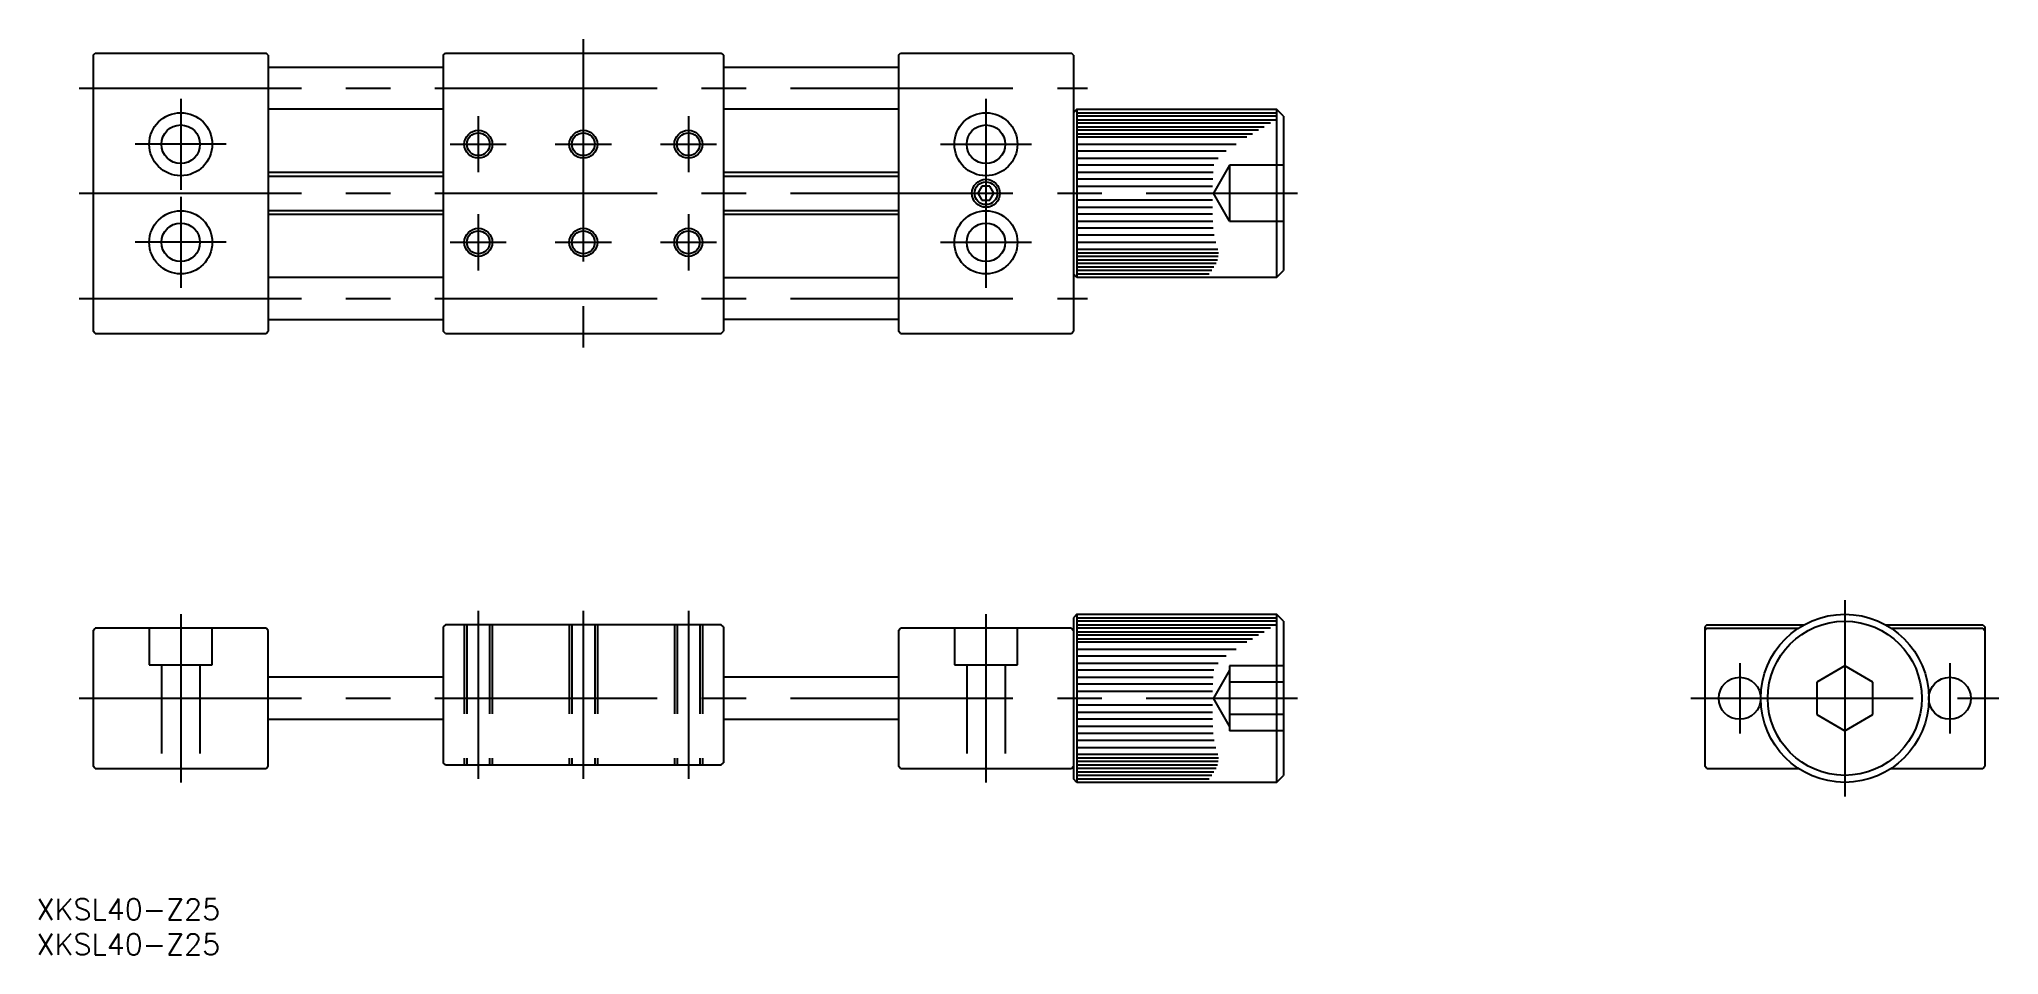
# Model space of a CAD drawing. Extents: x -258 to 22, y -37 to 94.
import ezdxf

# ---------------------------------------------------------------- set-up
doc = ezdxf.new("R2010")
doc.units = 0
doc.linetypes.add('CENTER', pattern=[50.8, 31.75, -6.35, 6.35, -6.35])
doc.linetypes.add('DASHED', pattern=[19.05, 12.7, -6.35])
doc.layers.get('0').update_dxf_attribs({"linetype": 'CONTINUOUS'})
doc.layers.add('CENTER', color=1, linetype='CONTINUOUS')
doc.styles.get("Standard").update_dxf_attribs({"font": 'txt.shx', "height": 3, "bigfont": 'bigfont.shx'})

# ---------------------------------------------------------------- blocks, each defined once
blk = doc.blocks.new('*U2')
at = {"color": 7, "linetype": 'CONTINUOUS'}
blk.add_text('XKSL40-Z25', height=3, dxfattribs=at).set_placement((-258.26, -31.61))
blk = doc.blocks.new('*U3')
at = {"color": 7, "linetype": 'CONTINUOUS'}
blk.add_text('XKSL40-Z25', height=3, dxfattribs=at).set_placement((-258.26, -36.61))

msp = doc.modelspace()

# ---------------------------------------------------------------- linework, layer by layer
at = {"color": 7, "linetype": 'CONTINUOUS'}
for p, q in [((-250.16, 91.79), (-249.86, 92.09)), ((-250.16, 91.79), (-250.16, 52.39)), ((-249.86, 92.09), (-225.46, 92.09)), ((-225.16, 91.79), (-225.46, 92.09)), ((-225.16, 91.79), (-225.16, 52.39)), ((-225.16, 90.09), (-200.16, 90.09)), ((-200.16, 91.79), (-199.86, 92.09)), ((-200.16, 91.79), (-200.16, 52.39)), ((-199.86, 92.09), (-160.46, 92.09)), ((-160.46, 92.09), (-160.16, 91.79)), ((-160.16, 91.79), (-160.16, 52.39)), ((-160.16, 90.09), (-135.16, 90.09)), ((-135.16, 91.79), (-134.86, 92.09)), ((-135.16, 91.79), (-135.16, 52.39)), ((-134.86, 92.09), (-110.46, 92.09)), ((-110.16, 91.79), (-110.46, 92.09)), ((-110.16, 91.79), (-110.16, 52.39)), ((-200.16, 84.09), (-225.16, 84.09)), ((-135.16, 84.09), (-160.16, 84.09)), ((-109.66, 84.09), (-110.16, 83.59)), ((-109.66, 84.09), (-81.16, 84.09)), ((-109.66, 84.09), (-109.66, 60.09)), ((-81.16, 84.09), (-81.16, 60.09)), ((-80.16, 83.09), (-81.16, 84.09)), ((-110.16, 83.59), (-110.16, 60.59)), ((-109.66, 83.59), (-81.16, 83.59)), ((-81.16, 83.09), (-109.66, 83.09)), ((-109.66, 82.59), (-81.16, 82.59)), ((-82.03, 82.09), (-109.66, 82.09)), ((-109.66, 81.59), (-82.9, 81.59)), ((-80.16, 83.09), (-80.16, 61.09)), ((-83.74, 81.09), (-109.66, 81.09)), ((-109.66, 80.59), (-84.57, 80.59)), ((-85.4, 80.09), (-109.66, 80.09)), ((-109.66, 79.09), (-86.94, 79.09)), ((-88.36, 78.09), (-109.66, 78.09)), ((-109.66, 77.09), (-89.47, 77.09)), ((-90.1, 76.09), (-109.66, 76.09)), ((-225.16, 75.09), (-200.16, 75.09)), ((-160.16, 75.09), (-135.16, 75.09)), ((-123.24, 73.09), (-123.82, 72.09)), ((-122.08, 73.09), (-123.24, 73.09)), ((-121.51, 72.09), (-122.08, 73.09)), ((-109.66, 75.09), (-90.21, 75.09)), ((-90.25, 74.09), (-109.66, 74.09)), ((-109.66, 73.09), (-90.28, 73.09)), ((-123.82, 72.09), (-123.24, 71.09)), ((-123.24, 71.09), (-122.08, 71.09)), ((-122.08, 71.09), (-121.51, 72.09)), ((-90.3, 71.09), (-109.66, 71.09)), ((-109.66, 70.09), (-90.29, 70.09)), ((-225.16, 69.09), (-200.16, 69.09)), ((-160.16, 69.09), (-135.16, 69.09)), ((-90.28, 69.09), (-109.66, 69.09)), ((-109.66, 68.09), (-90.25, 68.09)), ((-90.21, 67.09), (-109.66, 67.09)), ((-90.08, 66.09), (-109.66, 66.09)), ((-109.66, 65.09), (-89.83, 65.09)), ((-89.54, 64.09), (-109.66, 64.09)), ((-109.66, 63.59), (-89.45, 63.59)), ((-89.47, 63.09), (-109.66, 63.09)), ((-109.66, 62.59), (-89.59, 62.59)), ((-89.8, 62.09), (-109.66, 62.09)), ((-109.66, 61.59), (-90.09, 61.59)), ((-200.16, 60.09), (-225.16, 60.09)), ((-160.16, 60.09), (-135.16, 60.09)), ((-109.66, 60.09), (-110.16, 60.59)), ((-90.42, 61.09), (-109.66, 61.09)), ((-109.66, 60.59), (-90.78, 60.59)), ((-81.16, 60.09), (-109.66, 60.09)), ((-81.16, 60.09), (-80.16, 61.09)), ((-225.16, 54.09), (-200.16, 54.09)), ((-135.16, 54.09), (-160.16, 54.09)), ((-249.86, 52.09), (-250.16, 52.39)), ((-249.86, 52.09), (-225.46, 52.09)), ((-225.46, 52.09), (-225.16, 52.39)), ((-199.86, 52.09), (-200.16, 52.39)), ((-199.86, 52.09), (-160.46, 52.09)), ((-160.46, 52.09), (-160.16, 52.39)), ((-134.86, 52.09), (-135.16, 52.39)), ((-134.86, 52.09), (-110.46, 52.09)), ((-110.46, 52.09), (-110.16, 52.39)), ((-109.66, 12), (-110.16, 11.5)), ((-110.16, 11.5), (-110.16, -11.5)), ((-109.66, 12), (-81.16, 12)), ((-109.66, 12), (-109.66, -12)), ((-109.66, 11.5), (-81.16, 11.5)), ((-81.16, 12), (-81.16, -12)), ((-80.16, 11), (-81.16, 12)), ((-250.16, 9.7), (-249.86, 10)), ((-250.16, 9.7), (-250.16, -9.7)), ((-225.46, 10), (-249.86, 10)), ((-225.16, 9.7), (-225.46, 10)), ((-225.16, -9.7), (-225.16, 9.7)), ((-199.86, 10.5), (-200.16, 10.2)), ((-200.16, 10.2), (-200.16, -9.2)), ((-160.46, 10.5), (-199.86, 10.5)), ((-160.16, 10.2), (-160.46, 10.5)), ((-160.16, 10.2), (-160.16, -9.2)), ((-135.16, 9.7), (-134.86, 10)), ((-135.16, 9.7), (-135.16, -9.7)), ((-110.46, 10), (-134.86, 10)), ((-110.46, 10), (-110.16, 9.7)), ((-110.16, 9.7), (-110.16, -9.7)), ((-110.16, 9.7), (-110.16, -9.7)), ((-81.16, 11), (-109.66, 11)), ((-109.66, 10.5), (-81.16, 10.5)), ((-82.03, 10), (-109.66, 10)), ((-109.66, 9.5), (-82.9, 9.5)), ((-83.74, 9), (-109.66, 9)), ((-109.66, 8.5), (-84.57, 8.5)), ((-80.16, 11), (-80.16, -11)), ((-19.7, 10.5), (-20, 10.2)), ((-20, 10.2), (-20, -9.7)), ((-19.7, 10), (-20, 9.7)), ((-19.7, 10.5), (-5.81, 10.5)), ((-19.7, 10), (-6.63, 10)), ((5.81, 10.5), (19.7, 10.5)), ((6.63, 10), (19.7, 10)), ((19.7, 10.5), (20, 10.2)), ((19.7, 10), (20, 9.7)), ((20, 10.2), (20, -9.7)), ((-85.4, 8), (-109.66, 8)), ((-109.66, 7), (-86.94, 7)), ((-88.36, 6), (-109.66, 6)), ((-200.16, 3), (-225.16, 3)), ((-135.16, 3), (-160.16, 3)), ((-109.66, 5), (-89.47, 5)), ((-90.1, 4), (-109.66, 4)), ((-109.66, 3), (-90.21, 3)), ((0, 4.62), (-4, 2.31)), ((4, 2.31), (0, 4.62)), ((-90.25, 2), (-109.66, 2)), ((-109.66, 1), (-90.28, 1)), ((-4, 2.31), (-4, -2.31)), ((4, -2.31), (4, 2.31)), ((-90.3, -1), (-109.66, -1)), ((-109.66, -2), (-90.29, -2)), ((-4, -2.31), (0, -4.62)), ((0, -4.62), (4, -2.31)), ((-225.16, -3), (-200.16, -3)), ((-160.16, -3), (-135.16, -3)), ((-90.28, -3), (-109.66, -3)), ((-109.66, -4), (-90.25, -4)), ((-90.21, -5), (-109.66, -5)), ((-90.08, -6), (-109.66, -6)), ((-109.66, -7), (-89.83, -7)), ((-89.54, -8), (-109.66, -8)), ((-249.86, -10), (-250.16, -9.7)), ((-249.86, -10), (-225.46, -10)), ((-225.46, -10), (-225.16, -9.7)), ((-199.86, -9.5), (-200.16, -9.2)), ((-199.86, -9.5), (-160.46, -9.5)), ((-160.46, -9.5), (-160.16, -9.2)), ((-134.86, -10), (-135.16, -9.7)), ((-134.86, -10), (-110.46, -10)), ((-110.46, -10), (-110.16, -9.7)), ((-109.66, -8.5), (-89.45, -8.5)), ((-89.47, -9), (-109.66, -9)), ((-109.66, -9.5), (-89.59, -9.5)), ((-89.8, -10), (-109.66, -10)), ((-109.66, -10.5), (-90.09, -10.5)), ((-90.42, -11), (-109.66, -11)), ((-81.16, -12), (-80.16, -11)), ((-19.7, -10), (-20, -9.7)), ((-19.7, -10), (-6.63, -10)), ((6.63, -10), (19.7, -10)), ((19.7, -10), (20, -9.7)), ((-109.66, -12), (-110.16, -11.5)), ((-109.66, -11.5), (-90.78, -11.5)), ((-81.16, -12), (-109.66, -12))]:
    msp.add_line(p, q, dxfattribs=at)
at = {"color": 3, "linetype": 'DASHED'}
for p, q in [((-87.86, 76.09), (-90.17, 72.09)), ((-80.16, 76.09), (-87.86, 76.09)), ((-87.86, 76.09), (-87.86, 68.09)), ((-87.86, 68.09), (-90.17, 72.09)), ((-87.86, 72.09), (-80.16, 72.09)), ((-87.86, 68.09), (-80.16, 68.09)), ((-242.16, 10), (-242.16, 4.8)), ((-233.16, 4.8), (-233.16, 10)), ((-197.16, 10.5), (-197.16, -9.5)), ((-196.78, 10.5), (-196.78, -9.5)), ((-193.54, 10.5), (-193.54, -9.5)), ((-193.16, 10.5), (-193.16, -9.5)), ((-182.16, 10.5), (-182.16, -9.5)), ((-181.78, 10.5), (-181.78, -9.5)), ((-178.54, 10.5), (-178.54, -9.5)), ((-178.16, 10.5), (-178.16, -9.5)), ((-167.16, 10.5), (-167.16, -9.5)), ((-166.78, 10.5), (-166.78, -9.5)), ((-163.54, 10.5), (-163.54, -9.5)), ((-163.16, 10.5), (-163.16, -9.5)), ((-127.16, 10), (-127.16, 4.8)), ((-118.16, 4.8), (-118.16, 10)), ((-242.16, 4.8), (-233.16, 4.8)), ((-240.41, 4.8), (-240.41, -10)), ((-234.91, 4.8), (-234.91, -10)), ((-127.16, 4.8), (-118.16, 4.8)), ((-125.41, 4.8), (-125.41, -10)), ((-119.91, 4.8), (-119.91, -10)), ((-87.86, 4), (-90.17, 0)), ((-87.86, 4.62), (-87.86, -4.62)), ((-80.16, 4.62), (-87.86, 4.62)), ((-87.86, -4), (-90.17, 0)), ((-80.16, 2.31), (-87.86, 2.31)), ((-80.16, -2.31), (-87.86, -2.31)), ((-80.16, -4.62), (-87.86, -4.62))]:
    msp.add_line(p, q, dxfattribs=at)
at = {"color": 3, "linetype": 'CONTINUOUS'}
for p, q in [((-225.16, 74.54), (-200.16, 74.54)), ((-160.16, 74.54), (-135.16, 74.54)), ((-225.16, 69.63), (-200.16, 69.63)), ((-160.16, 69.63), (-135.16, 69.63))]:
    msp.add_line(p, q, dxfattribs=at)
at = {"color": 7, "linetype": 'CONTINUOUS'}
for centre, radius in [((-237.66, 79.09), 4.5), ((-237.66, 79.09), 2.75), ((-122.66, 79.09), 4.5), ((-122.66, 79.09), 2.75), ((-195.16, 79.09), 1.62), ((-180.16, 79.09), 1.62), ((-165.16, 79.09), 1.62), ((-122.66, 72.09), 1.62), ((-237.66, 65.09), 4.5), ((-237.66, 65.09), 2.75), ((-122.66, 65.09), 4.5), ((-122.66, 65.09), 2.75), ((-195.16, 65.09), 1.62), ((-180.16, 65.09), 1.62), ((-165.16, 65.09), 1.62), ((0, 0), 12), ((0, 0), 11), ((-15, 0), 3), ((15, 0), 3)]:
    msp.add_circle(centre, radius, dxfattribs=at)
at = {"color": 3, "linetype": 'CONTINUOUS'}
for centre in [(-195.16, 79.09), (-180.16, 79.09), (-165.16, 79.09), (-122.66, 72.09), (-195.16, 65.09), (-180.16, 65.09), (-165.16, 65.09)]:
    msp.add_circle(centre, 2, dxfattribs=at)
at = {"layer": 'CENTER', "color": 1, "linetype": 'CENTER'}
for p, q in [((-180.16, 94.09), (-180.16, 50.09)), ((-252.16, 87.09), (-108.16, 87.09)), ((-237.66, 85.59), (-237.66, 72.59)), ((-122.66, 85.59), (-122.66, 58.59)), ((-195.16, 83.09), (-195.16, 75.09)), ((-165.16, 83.09), (-165.16, 75.09)), ((-231.16, 79.09), (-244.16, 79.09)), ((-199.16, 79.09), (-191.16, 79.09)), ((-184.16, 79.09), (-176.16, 79.09)), ((-169.16, 79.09), (-161.16, 79.09)), ((-129.16, 79.09), (-116.16, 79.09)), ((-252.16, 72.09), (-78.16, 72.09)), ((-237.66, 71.59), (-237.66, 58.59)), ((-195.16, 69.09), (-195.16, 61.09)), ((-165.16, 69.09), (-165.16, 61.09)), ((-231.16, 65.09), (-244.16, 65.09)), ((-199.16, 65.09), (-191.16, 65.09)), ((-184.16, 65.09), (-176.16, 65.09)), ((-169.16, 65.09), (-161.16, 65.09)), ((-129.16, 65.09), (-116.16, 65.09)), ((-252.16, 57.09), (-108.16, 57.09)), ((0, 14), (0, -14)), ((-237.66, 12), (-237.66, -12)), ((-195.16, 12.5), (-195.16, -11.5)), ((-180.16, 12.5), (-180.16, -11.5)), ((-165.16, 12.5), (-165.16, -11.5)), ((-122.66, 12), (-122.66, -12)), ((-15, 5), (-15, -5)), ((15, 5), (15, -5)), ((-252.16, 0), (-78.16, 0)), ((-22, 0), (22, 0))]:
    msp.add_line(p, q, dxfattribs=at)

# ---------------------------------------------------------------- block references
at = {"color": 7, "linetype": 'CONTINUOUS'}
for name in ['*U2', '*U3']:
    msp.add_blockref(name, (0, 0), dxfattribs=at)

doc.saveas('drawing.dxf')
